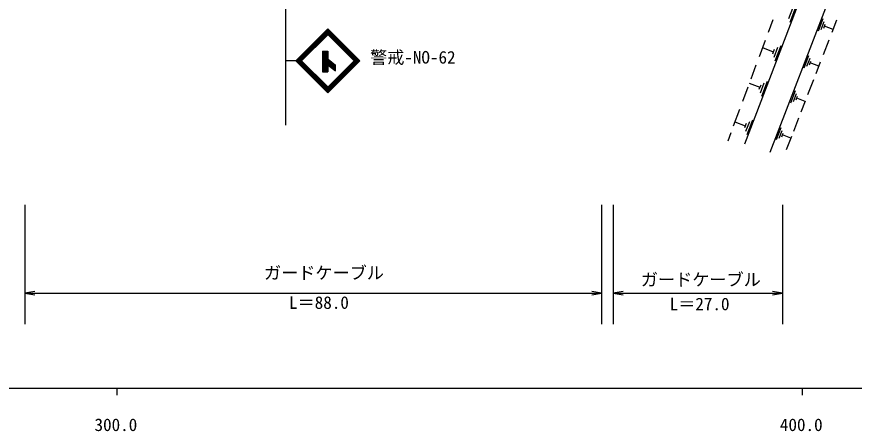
# Model space of a CAD drawing. Units: millimetres, scale not verified. Extents: x -60102783 to 680000, y -72987750 to 380000.
# Drawn here: x 353379 to 475576, y 198715 to 259213 of the extents above; entities that cross this region are included whole.
import ezdxf
from ezdxf.enums import TextEntityAlignment as Align

# ---------------------------------------------------------------- set-up
doc = ezdxf.new("R2010")
doc.units = ezdxf.units.MM
doc.header["$LTSCALE"] = 1000
doc.linetypes.add('CHAIN', pattern=[18.5, 12, -1.5, 3.5, -1.5])
for name, color, linetype, lineweight in [('M-BGD', 7, 'Continuous', 25), ('M-BMK', 2, 'CHAIN', 13), ('M-STR-STR3', 7, 'Continuous', 25), ('M-STR-STRC', 7, 'Continuous', 25), ('M-TTL-BAND', 7, 'Continuous', 25)]:
    doc.layers.add(name, color=color, linetype=linetype, lineweight=lineweight)
doc.styles.add('ＭＳ ゴシック', font='')
doc.styles.get('ＭＳ ゴシック').set_extended_font_data('MS Gothic')

# ---------------------------------------------------------------- blocks, each defined once
blk = doc.blocks.new('open_arrow')
at = {"color": 0, "linetype": 'Continuous', "lineweight": -2}
blk.add_lwpolyline([(7.5, 1.25), (0, 0), (7.5, -1.25)], dxfattribs=at)

msp = doc.modelspace()

# ---------------------------------------------------------------- linework, layer by layer
at = {"layer": 'M-BGD'}
for p, q in [((459618, 240672), (471022, 270526)), ((463320, 239461), (474468, 268430)), ((466552, 260417), (465982, 258917)), ((467052, 260687), (466172, 258377)), ((463693, 258769), (463008, 256921)), ((470342, 257137), (471032, 258947)), ((470732, 257357), (471182, 258527)), ((471122, 257567), (471332, 258107)), ((472492, 257347), (471232, 257837)), ((472339, 256958), (473030, 258741)), ((462578, 255763), (461681, 253346)), ((471074, 253689), (471901, 255825)), ((462182, 254707), (463762, 254107)), ((463892, 254447), (463632, 253767)), ((464382, 254717), (463822, 253247)), ((464872, 254977), (464012, 252717)), ((468282, 251777), (468972, 253567)), ((468672, 251987), (469122, 253157)), ((461233, 252138), (460471, 250087)), ((469052, 252197), (469262, 252737)), ((470412, 251987), (469162, 252467)), ((470013, 250951), (470670, 252648)), ((460252, 249507), (461802, 248917)), ((462402, 249507), (461862, 248077)), ((462882, 249767), (462042, 247557)), ((468814, 247856), (469658, 250034)), ((460038, 248920), (459265, 246835)), ((461922, 249247), (461672, 248587)), ((466302, 246657), (466992, 248427)), ((466692, 246867), (467142, 248017)), ((467082, 247067), (467282, 247597)), ((468422, 246857), (467182, 247337)), ((467835, 245328), (468457, 246933)), ((458834, 245673), (457931, 243240)), ((466754, 242536), (467501, 244464)), ((458172, 243877), (459682, 243307)), ((459802, 243627), (459552, 242977)), ((460272, 243877), (459732, 242487)), ((460732, 244127), (459912, 241987)), ((457573, 242277), (457110, 241030)), ((464232, 241277), (464912, 243037)), ((464622, 241487), (465062, 242627)), ((465002, 241687), (465212, 242217)), ((466342, 241477), (465112, 241957)), ((465708, 239836), (466466, 241791))]:
    msp.add_line(p, q, dxfattribs=at)
at = {"layer": 'M-BMK'}
msp.add_open_spline([(468264, 276586), (471568, 274624), (474873, 272663), (478271, 270874), (482542, 268625), (486960, 266649), (491451, 264872), (495220, 263381), (499040, 262030), (502893, 260778), (505678, 259873), (508481, 259020), (511306, 258254), (513485, 257663), (515678, 257125), (517868, 256571), (520872, 255812), (523870, 255025), (526898, 254384), (530689, 253582), (534527, 253009), (538340, 252309), (542119, 251616), (545872, 250798), (549626, 249981)], degree=3, knots=[0, 0, 0, 0, 1, 1, 1, 2, 2, 2, 3, 3, 3, 4, 4, 4, 5, 5, 5, 6, 6, 6, 7, 7, 7, 8, 8, 8, 8], dxfattribs=at)
at = {"layer": 'M-STR-STR3'}
for p, q in [((354582, 231751), (354582, 214337)), ((438717, 231751), (438717, 214337)), ((440420, 231751), (440420, 214337)), ((465103, 231751), (465103, 214337)), ((354582, 218848), (438717, 218848)), ((440420, 218848), (465103, 218848))]:
    msp.add_line(p, q, dxfattribs=at)
at = {"layer": 'M-STR-STRC'}
for p, q in [((392590, 268431), (392590, 243382)), ((394115, 252777), (398782, 257443)), ((394257, 252777), (398782, 257302)), ((394398, 252777), (398782, 257161)), ((394540, 252777), (398782, 257019)), ((394610, 252706), (398853, 256948)), ((394681, 252635), (398924, 256878)), ((394752, 252564), (398994, 256807)), ((398570, 256807), (402813, 252564)), ((398641, 256878), (402883, 252635)), ((398711, 256948), (402954, 252706)), ((398782, 257443), (403449, 252777)), ((398782, 257302), (403308, 252777)), ((398782, 257161), (403166, 252777)), ((398782, 257019), (403025, 252777)), ((397990, 254176), (398790, 254176)), ((397990, 254176), (397990, 251176)), ((398090, 254176), (398090, 251176)), ((398190, 254176), (398190, 251176)), ((398290, 254176), (398290, 251176)), ((398390, 254176), (398390, 251176)), ((398490, 254176), (398490, 251176)), ((398590, 254176), (398590, 251176)), ((398690, 254176), (398690, 251176)), ((398790, 254176), (398790, 251176)), ((394752, 252989), (398994, 248746)), ((398797, 253003), (398366, 252497)), ((398570, 248746), (402813, 252989)), ((398797, 253003), (399894, 252124)), ((394115, 252777), (392590, 252772)), ((394115, 252777), (398782, 248110)), ((394257, 252777), (398782, 248251)), ((394398, 252777), (398782, 248392)), ((394540, 252777), (398782, 248534)), ((394610, 252847), (398853, 248605)), ((394681, 252918), (398924, 248675)), ((398357, 252487), (399894, 251324)), ((398426, 252568), (399894, 251524)), ((398479, 252630), (399894, 251624)), ((398500, 252516), (399894, 251424)), ((398549, 252712), (399894, 251724)), ((398601, 252773), (399894, 251824)), ((398641, 248675), (402883, 252918)), ((398677, 252863), (399894, 251924)), ((398711, 248605), (402954, 252847)), ((398718, 252911), (399894, 252024)), ((398782, 248534), (403025, 252777)), ((398782, 248392), (403166, 252777)), ((398782, 248251), (403308, 252777)), ((398782, 248110), (403449, 252777)), ((399894, 251324), (399894, 252124)), ((397990, 251176), (398790, 251176))]:
    msp.add_line(p, q, dxfattribs=at)
at = {"layer": 'M-TTL-BAND'}
for p, q in [((40000, 205000), (579000, 205000)), ((368000, 205000), (368000, 204000)), ((468000, 205000), (468000, 204000))]:
    msp.add_line(p, q, dxfattribs=at)

# ---------------------------------------------------------------- block references
at = {"layer": 'M-STR-STR3', "xscale": 193, "yscale": 193}
for p in [(354582, 218848), (440420, 218848)]:
    msp.add_blockref('open_arrow', p, dxfattribs=at)
at = {"layer": 'M-STR-STR3', "xscale": 193, "yscale": 193, "rotation": 180}
for p in [(438717, 218848), (465103, 218848)]:
    msp.add_blockref('open_arrow', p, dxfattribs=at)

# ---------------------------------------------------------------- texts
at = {"layer": 'M-STR-STR3', "style": 'ＭＳ ゴシック'}
for s, p in [('ガードケーブル', (389454, 220367)), ('ガードケーブル', (444441, 219386)), ('L＝88.0', (393106, 216031)), ('L＝27.0', (448644, 215825))]:
    msp.add_text(s, height=1833, dxfattribs=at).set_placement(p, align=Align.BOTTOM_LEFT)
at = {"layer": 'M-STR-STRC', "style": 'ＭＳ ゴシック'}
msp.add_text('警戒-NO-62', height=1833, dxfattribs=at).set_placement((404929, 251831), align=Align.BOTTOM_LEFT)
at = {"layer": 'M-TTL-BAND', "style": 'ＭＳ ゴシック'}
for s, p in [('300.0', (367844, 198195)), ('400.0', (467844, 198195))]:
    msp.add_text(s, height=1833, dxfattribs=at).set_placement(p, align=Align.BOTTOM_CENTER)

doc.saveas('drawing.dxf')
